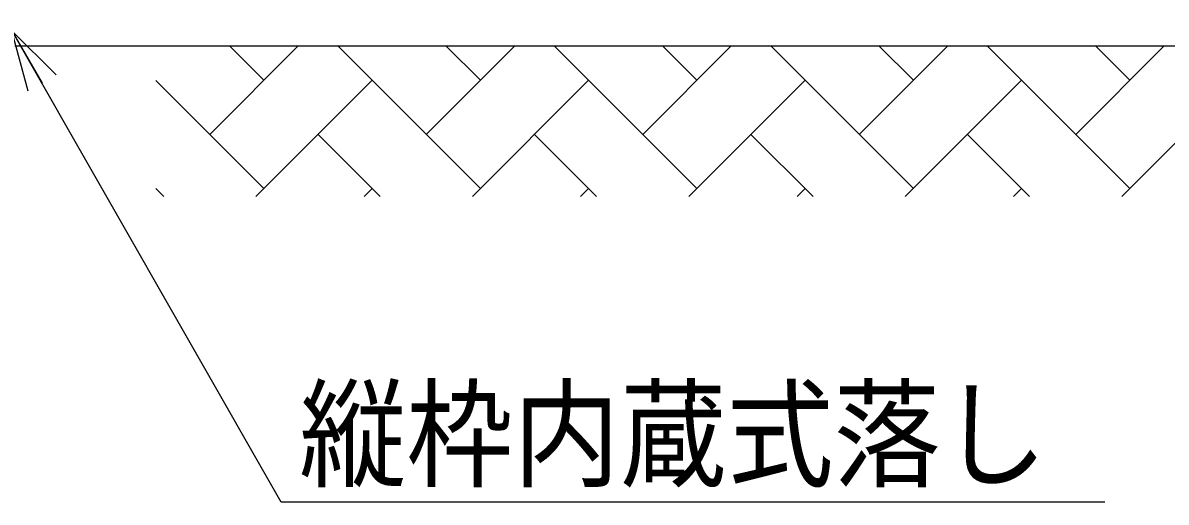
# Model space of a CAD drawing. Units: millimetres, scale not verified. Extents: x -4425 to 4425, y -3150 to 3150.
# Drawn here: x 1554 to 2313, y -1183 to -864 of the extents above; entities that cross this region are included whole.
import ezdxf
from ezdxf.enums import TextEntityAlignment as Align

# ---------------------------------------------------------------- set-up
doc = ezdxf.new("R2010")
doc.units = ezdxf.units.MM
doc.header["$LTSCALE"] = 20
for name, color, linetype, lineweight in [('0-3_外形線', 7, 'Continuous', 25), ('0-5_寸法', 4, 'Continuous', 25), ('0-E_ハッチング', 4, 'Continuous', 25), ('1-7_LAYER12', 3, 'Continuous', 25)]:
    doc.layers.add(name, color=color, linetype=linetype, lineweight=lineweight)
doc.styles.add('ＭＳ ゴシック', font='')
doc.styles.get('ＭＳ ゴシック').set_extended_font_data('MS Gothic')

# ---------------------------------------------------------------- blocks, each defined once
blk = doc.blocks.new('_Open30')
at = {"layer": '0-5_寸法'}
blk.add_line((0, 0), (-20, 0), dxfattribs=at)
blk.add_lwpolyline([(-20, 5.36), (0, 0), (-20, -5.36)], dxfattribs=at)

msp = doc.modelspace()

# ---------------------------------------------------------------- linework, layer by layer
at = {"layer": '0-3_外形線'}
msp.add_line((1548.76, -879.39), (2578.26, -879.4), dxfattribs=at)
at = {"layer": '0-E_ハッチング'}
for p, q in [((1678.11, -938.14), (1736.86, -879.39)), ((1714.03, -902.22), (1691.21, -879.39)), ((1857.72, -974.06), (1763.05, -879.39)), ((1821.8, -938.14), (1880.54, -879.4)), ((1857.72, -902.22), (1834.89, -879.4)), ((2001.4, -974.06), (1906.74, -879.4)), ((1965.48, -938.14), (2024.23, -879.4)), ((2001.4, -902.22), (1978.58, -879.4)), ((2145.09, -974.06), (2050.42, -879.4)), ((2109.17, -938.14), (2167.91, -879.4)), ((2145.09, -902.22), (2122.26, -879.4)), ((2288.77, -974.06), (2194.1, -879.4)), ((2252.85, -938.14), (2311.6, -879.4)), ((2288.77, -902.22), (2265.95, -879.4)), ((1714.03, -974.06), (1642.26, -902.29)), ((1708.7, -979.39), (1785.88, -902.22)), ((1852.39, -979.39), (1929.56, -902.22)), ((1996.07, -979.39), (2073.25, -902.22)), ((2139.75, -979.39), (2216.93, -902.22)), ((2283.44, -979.39), (2360.61, -902.22)), ((1791.21, -979.39), (1749.96, -938.14)), ((1934.89, -979.39), (1893.64, -938.14)), ((2078.58, -979.39), (2037.32, -938.14)), ((2222.26, -979.39), (2181.01, -938.14)), ((1647.53, -979.39), (1642.26, -974.13)), ((1780.54, -979.39), (1785.88, -974.06)), ((1924.23, -979.39), (1929.56, -974.06)), ((2067.91, -979.39), (2073.25, -974.06)), ((2211.6, -979.39), (2216.93, -974.06))]:
    msp.add_line(p, q, dxfattribs=at)
at = {"layer": '1-7_LAYER12', "color": 7}
msp.add_lwpolyline([(2272.16, -1182.51), (1725.57, -1182.51), (1547.79, -871.13)], dxfattribs=at)

# ---------------------------------------------------------------- block references
at = {"layer": '1-7_LAYER12', "xscale": 2, "yscale": 2, "rotation": 120}
msp.add_blockref('_Open30', (1546.79, -869.39), dxfattribs=at)

# ---------------------------------------------------------------- texts
at = {"layer": '1-7_LAYER12', "style": 'ＭＳ ゴシック', "width": 0.9}
msp.add_text('縦枠内蔵式落し', height=57.77, dxfattribs=at).set_placement((1737.57, -1183.61), align=Align.BOTTOM_LEFT)

doc.saveas('drawing.dxf')
